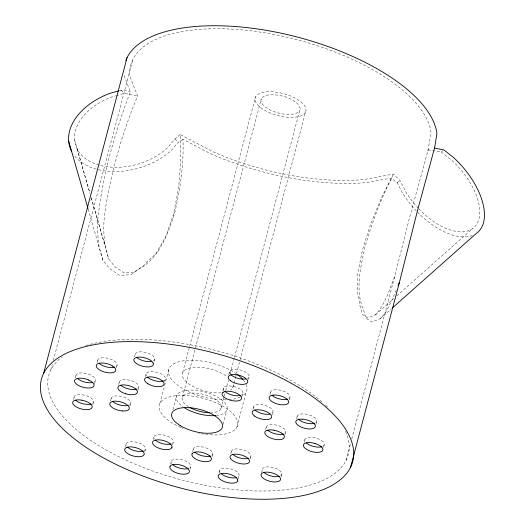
<?xml version="1.0" encoding="UTF-8"?>
<svg xmlns="http://www.w3.org/2000/svg" width="525" height="525" viewBox="0 0 525 525"><rect width="100%" height="100%" fill="white"/><g stroke="black" fill="none" stroke-linecap="round" stroke-linejoin="round"><path stroke-width="0.39" stroke-dasharray="2.62 1.97" d="M418.313 208.274A54.285 28.724 48.4 0 1 405.976 192.196L400.063 180.646L393.474 174.044L363.471 179.602A154.914 66.938 14.8 0 1 212.993 151.745L180.114 134.551L180.843 159.095L178.644 187.779L173.48 214.279L165.697 236.782L155.833 253.759L146.79 262.008L144.756 264.738L134.151 272.213L123.926 272.849L114.785 266.608L108.878 259.238L91.206 197.774M351.757 438.992L394.557 276.983L409.946 216.228L428.177 149.743L430.999 132.431A154.914 66.938 14.8 0 0 271.609 34.02A154.914 66.938 14.8 0 0 130.036 76.716L137.662 96.154L137.169 97.059C122.266 132.681 111.825 170.139 105.486 208.215C102.697 225.192 103.005 242.931 108.878 259.238M190.004 469.219L190.778 465.839A10.06 4.351 14.8 0 0 181.709 459.723A10.06 4.351 14.8 0 0 171.412 461.094L171.229 462.223A10.06 4.351 14.8 0 0 171.714 463.47M211.798 455.372A10.06 4.351 14.8 0 0 212.822 453.318L212.336 452.071A10.06 4.351 14.8 0 0 202.466 446.926A10.06 4.351 14.8 0 0 193.456 448.58L193.272 449.702A10.06 4.351 14.8 0 0 193.751 450.949M50.794 369.994L52.264 364.448M53.307 360.485L132.858 59.404M75.318 377.908L76.112 374.896M73.421 399.564L74.215 396.559M97.02 362.742L97.814 359.737M94.5 383.775L95.294 380.763M92.807 404.683L93.404 402.426M116.406 367.861L116.996 365.603M110.545 400.883L111.339 397.878M118.637 384.635L119.431 381.629M134.623 356.724L135.22 354.467M129.931 406.002L130.522 403.745M137.819 390.502L138.613 387.496M125.442 446.617L126.236 443.605M145.333 376.583L146.127 373.577M154.186 361.279L154.783 359.021M144.821 451.73L145.418 449.479M164.719 381.701L165.309 379.444M159.922 403.377L169.194 368.281M153.28 439.543L154.074 436.531M172.882 409.73L176.715 395.233M182.739 372.422L189.433 347.091M189.643 346.303L255.531 96.928M182.516 397.012L261.332 98.707M172.666 444.655L173.257 442.398A10.06 4.351 14.8 0 0 168.052 436.4A10.06 4.351 14.8 0 0 156.345 434.943L154.914 435.606A10.06 4.351 14.8 0 0 154.376 438.907M170.618 464.107L171.412 461.094M192.655 451.585L193.456 448.58M222.856 390.935L223.657 387.929L224.49 387.004A10.06 4.351 14.8 0 1 237.628 387.798A10.06 4.351 14.8 0 1 241.999 394.721L241.283 395.049M228.802 374.83L229.602 371.818M220.887 408.745L224.024 396.88M224.227 396.086L225.488 391.342M225.691 390.548L228.414 380.264M230.081 373.931L234.268 358.109M234.472 357.315L299.703 110.44A20.127 8.695 14.8 0 0 274.339 94.782A20.127 8.695 14.8 0 0 267.514 108.498A20.127 8.695 14.8 0 0 299.703 110.44M212.041 456.704L212.638 454.447M223.059 424.259L226.688 410.524M232.719 387.712L235.436 377.423M235.646 376.628L236.27 374.253M236.48 373.459L305.504 112.219A26.217 11.327 14.8 0 0 272.468 91.822A26.217 11.327 14.8 0 0 263.576 109.679A26.217 11.327 14.8 0 0 305.504 112.219M218.991 473.058L219.785 470.052M242.242 396.053L242.839 393.796M248.338 379.614L249.132 376.602M236.985 426.95L246.258 391.853M230.803 453.889L231.604 450.883M252.938 409.283L253.536 407.026M238.173 478.925L238.967 475.919M250.189 459.008L250.786 456.75M269.902 394.748L270.703 391.735M265.598 429.588L266.392 426.582M272.272 414.816L273.066 411.81M261.608 472.684L262.402 469.678M289.288 399.86L289.885 397.609M284.78 435.455L285.574 432.449M281.19 476.903L281.984 473.891M296.507 419.002L297.301 415.99M304.152 442.28L304.946 439.267M315.814 424.594L316.608 421.582M323.531 447.392L324.128 445.134M346.119 460.333L350.713 442.942M427.882 150.872L428.177 149.743M394.557 276.983C389.189 289.984 385.114 304.29 375.428 314.856L367.808 317.993L362.414 314.462L359.605 304.513L359.605 301.402L357.105 291.014L357.925 272.363L362.617 249.29L370.873 223.361L382.115 196.35L393.474 174.044M124.123 75.62L130.371 91.777C113.945 134.708 101.482 179.576 97.191 225.455L98.667 245.457L102.893 260.269L109.463 268.465L119.628 275.408L130.994 274.7L141.829 267.067L142.912 266.805C161.168 253.857 168.715 231.945 175.081 211.457C180.331 187.812 183.986 163.597 182.93 139.315L210.335 153.602A161.004 69.569 14.8 0 0 366.732 182.556L391.755 177.975L394.557 180.803L397.215 182.641L402.406 192.773A60.375 31.946 48.4 0 0 416.194 210.722M396.231 290.095L392.195 299.795L385.501 312.585L380.349 318.609L371.877 322.101L365.873 318.176L363.011 308.011L362.388 307.433C355.32 287.588 360.852 266.457 365.059 246.625C372.048 223.066 380.33 199.776 391.755 177.975M180.114 134.551L174.917 138.974L167.206 147.998A54.285 36.015 -16 0 1 83.173 156.653A54.285 36.015 -16 0 1 111.051 97.204L115.526 95.918M182.93 139.315L180.725 141.218L178.415 142.137L171.649 150.058A60.375 40.057 -16 0 1 97.013 169.365M172.423 443.323L173.257 442.398M375.428 314.856L393.737 298.6M396.788 295.89L472.447 228.71M380.349 318.609L391.355 308.844M397.215 182.641L400.063 180.646M428.033 149.901L441.118 151.968L442.824 150.773M143.863 450.732L144.585 450.398A10.06 4.351 14.8 0 0 141.317 444.006A10.06 4.351 14.8 0 0 128.507 442.024L127.076 442.687A10.06 4.351 14.8 0 0 126.538 445.981M119.411 90.641L120.986 90.195L124.727 90.569L130.371 91.777M116.274 95.707L124.484 93.358L137.662 96.154M441.118 151.968L451.69 160.256A54.285 28.724 48.4 0 1 476.398 224.687A54.285 28.724 48.4 0 1 418.865 208.852M120.986 90.195L124.484 93.358M174.917 138.974L178.415 142.137M220.08 472.421L219.601 471.174A10.06 4.351 14.8 0 1 227.528 468.208A10.06 4.351 14.8 0 1 238.665 473.543L239.151 474.797A10.06 4.351 14.8 0 1 238.127 476.844M74.589 139.88L89.946 193.292M91.304 198.004L105.079 245.917M77.162 148.923L89.847 193.049M88.213 209.219L102.893 260.269M223.952 390.298A10.06 4.351 14.8 0 1 223.657 387.929M180.836 427.475A40.425 17.469 14.8 0 1 170.494 396.605A40.425 17.469 14.8 0 1 233.435 414.369A40.425 17.469 14.8 0 1 204.711 434.208M203.923 434.096A40.425 17.469 14.8 0 1 198.417 433.105M182.982 428.38A40.425 17.469 14.8 0 1 181.538 427.783M153.254 360.905A10.06 4.351 14.8 0 0 154.567 357.814L153.7 356.534A10.06 4.351 14.8 0 0 141.671 351.835A10.06 4.351 14.8 0 0 135.437 355.674M94.461 381.688A10.06 4.351 14.8 0 0 90.09 374.765L87.675 373.872A10.06 4.351 14.8 0 0 76.414 377.272M92.564 403.351A10.06 4.351 14.8 0 0 83.232 394.912L80.719 394.597A10.06 4.351 14.8 0 0 74.517 398.928M190.601 466.968A10.06 4.351 14.8 0 1 189.761 467.893M116.163 366.529A10.06 4.351 14.8 0 0 113.912 360.708L111.792 359.605A10.06 4.351 14.8 0 0 100.997 357.932A10.06 4.351 14.8 0 0 98.116 362.106M280.639 475.84A10.06 4.351 14.8 0 0 280.711 471.384L279.169 470.131A10.06 4.351 14.8 0 0 267.363 466.876A10.06 4.351 14.8 0 0 262.717 470.899M284.734 433.374A10.06 4.351 14.8 0 0 275.402 424.928L272.895 424.62A10.06 4.351 14.8 0 0 266.687 428.951M345.555 431.327A154.914 66.938 14.8 0 1 181.722 479.975A154.914 66.938 14.8 0 1 62.252 356.797M85.752 345.575A154.914 66.938 14.8 0 1 323.236 403.036M325.651 405.228A154.914 66.938 14.8 0 1 327.593 407.065M249.946 457.675A10.06 4.351 14.8 0 0 249.368 453.095L247.695 451.854A10.06 4.351 14.8 0 0 235.804 448.941A10.06 4.351 14.8 0 0 231.899 453.252M246.212 384.51A40.425 17.469 14.8 0 1 241.008 396.697M240.299 397.044A40.425 17.469 14.8 0 1 229.379 399.65M226.439 399.827A40.425 17.469 14.8 0 1 175.002 383.086A40.425 17.469 14.8 0 1 182.969 360.865A40.425 17.469 14.8 0 1 235.876 373.498M243.364 380.028A40.425 17.469 14.8 0 1 245.057 382.325M184.761 407.991A26.217 11.327 14.8 0 1 183.953 390.758A26.217 11.327 14.8 0 1 221.301 399.584A26.217 11.327 14.8 0 1 216.523 415.498M96.232 169.155A60.375 40.057 -16 0 1 73.461 154.357M188.698 406.803A20.127 8.695 14.8 0 1 188.665 393.448A20.127 8.695 14.8 0 1 217.731 401.146A20.127 8.695 14.8 0 1 211.017 412.716M233.192 384.779A26.217 11.327 14.8 0 1 230.534 390.121M221.071 392.818A26.217 11.327 14.8 0 1 186.651 382.154A26.217 11.327 14.8 0 1 192.36 367.52A26.217 11.327 14.8 0 1 227.325 376.773M472.198 235.535A60.375 31.946 48.4 0 1 416.738 211.299M323.295 446.06A10.06 4.351 14.8 0 0 316.509 438.244L313.963 437.62A10.06 4.351 14.8 0 0 305.248 441.643M230.554 374.292A10.06 4.351 14.8 0 1 240.069 369.902A10.06 4.351 14.8 0 1 247.472 378.44M315.853 422.54A10.06 4.351 14.8 0 0 314.134 417.27A10.06 4.351 14.8 0 0 303.548 413.877L301.284 413.943A10.06 4.351 14.8 0 0 298.968 419.678M163.039 381.032A10.06 4.351 14.8 0 0 165.014 377.068L163.898 375.788A10.06 4.351 14.8 0 0 151.443 371.582A10.06 4.351 14.8 0 0 146.429 375.946M289.045 398.527A10.06 4.351 14.8 0 0 286.794 392.713A10.06 4.351 14.8 0 0 274.903 389.799L272.974 390.154A10.06 4.351 14.8 0 0 270.998 394.111M137.78 388.421A10.06 4.351 14.8 0 0 135.529 382.6L133.409 381.498A10.06 4.351 14.8 0 0 122.614 379.824A10.06 4.351 14.8 0 0 119.733 383.998M129.688 404.67A10.06 4.351 14.8 0 0 122.903 396.854L120.356 396.231A10.06 4.351 14.8 0 0 111.641 400.253M253.687 408.22A10.06 4.351 14.8 0 1 265.269 405.458A10.06 4.351 14.8 0 1 271.405 413.641"/><path stroke-width="0.79" d="M350.529 467.368A161.004 69.569 14.8 0 0 147.643 342.103A161.004 69.569 14.8 0 0 93.023 451.808A161.004 69.569 14.8 0 0 350.529 467.368L399.341 282.634L417.69 209.856L434.542 148.083L436.918 133.521A161.004 69.569 14.8 0 0 288.218 34.801A161.004 69.569 14.8 0 0 125.783 60.539M43.601 373.485L127.057 57.632M398.094 285.62L399.341 282.634M392.575 307.755L476.339 233.389A60.375 31.946 48.4 0 0 453.246 157.257L443.966 149.979L434.542 148.083M118.63 90.864L109.187 93.568A60.375 40.057 -16 0 0 71.505 151.095M287.615 399.19L285.679 399.545A10.06 4.351 14.8 0 1 272.114 395.397M147.545 377.232L149.218 378.473A10.06 4.351 14.8 0 0 163.039 381.032M263.681 472.185L265.223 473.445A10.06 4.351 14.8 0 0 279.07 476.424M68.644 141.035L87.99 208.432M240.568 395.377A10.06 4.351 14.8 0 1 225.067 391.584M91.133 404.014A10.06 4.351 14.8 0 1 86.901 404.388L84.387 404.073A10.06 4.351 14.8 0 1 75.633 400.214M92.433 382.508A10.06 4.351 14.8 0 1 83.731 381.793L81.316 380.894A10.06 4.351 14.8 0 1 77.529 378.558M143.148 451.06A10.06 4.351 14.8 0 1 127.654 447.267M170.986 443.986A10.06 4.351 14.8 0 1 155.492 440.193M151.607 361.443A10.06 4.351 14.8 0 1 136.73 357.381M114.726 367.192A10.06 4.351 14.8 0 1 103.025 365.735L100.905 364.632A10.06 4.351 14.8 0 1 99.232 363.392M188.331 468.549A10.06 4.351 14.8 0 1 172.83 464.756M210.368 456.028A10.06 4.351 14.8 0 1 194.867 452.235M248.515 458.338A10.06 4.351 14.8 0 1 233.015 454.538M237.156 374.397A40.425 17.469 14.8 0 1 242.865 379.45M215.742 415.577A26.217 11.327 14.8 0 1 184.761 407.991M209.468 412.729A20.127 8.695 14.8 0 1 190.017 407.571M245.779 378.952A10.06 4.351 14.8 0 1 230.961 374.719M136.343 389.084A10.06 4.351 14.8 0 1 127.05 388.52L124.635 387.627A10.06 4.351 14.8 0 1 120.848 385.284M321.858 446.723A10.06 4.351 14.8 0 1 315.118 446.788L312.565 446.165A10.06 4.351 14.8 0 1 306.364 442.929M236.696 477.507A10.06 4.351 14.8 0 1 221.196 473.708M314.495 423.235A10.06 4.351 14.8 0 1 298.968 419.678M128.251 405.333A10.06 4.351 14.8 0 1 124.018 405.707L121.511 405.398A10.06 4.351 14.8 0 1 112.757 401.54M283.303 434.031A10.06 4.351 14.8 0 1 276.557 434.096L274.011 433.473A10.06 4.351 14.8 0 1 267.803 430.238M269.712 414.153A10.06 4.351 14.8 0 1 254.894 409.927M170.021 466.364L169.838 467.486A10.06 4.351 14.8 0 0 178.913 473.602A10.06 4.351 14.8 0 0 189.21 472.231L189.394 471.102A10.06 4.351 14.8 0 0 180.318 464.986A10.06 4.351 14.8 0 0 170.021 466.364M192.065 453.843L191.881 454.965A10.06 4.351 14.8 0 0 202.23 461.357A10.06 4.351 14.8 0 0 211.431 458.587L210.945 457.334A10.06 4.351 14.8 0 0 201.075 452.189A10.06 4.351 14.8 0 0 192.065 453.843M171.872 447.661L171.032 448.586A10.06 4.351 14.8 0 1 157.894 447.792A10.06 4.351 14.8 0 1 153.523 440.869L154.954 440.212A10.06 4.351 14.8 0 1 166.661 441.663A10.06 4.351 14.8 0 1 171.872 447.661M223.099 392.267L222.265 393.192A10.06 4.351 14.8 0 0 227.469 399.19A10.06 4.351 14.8 0 0 239.177 400.647L240.607 399.984A10.06 4.351 14.8 0 0 236.243 393.061A10.06 4.351 14.8 0 0 223.099 392.267M127.116 447.287L125.685 447.95A10.06 4.351 14.8 0 0 128.947 454.342A10.06 4.351 14.8 0 0 141.757 456.323L143.194 455.667A10.06 4.351 14.8 0 0 139.926 449.269A10.06 4.351 14.8 0 0 127.116 447.287M273.512 395.062L271.582 395.417A10.06 4.351 14.8 0 0 271.497 401.29A10.06 4.351 14.8 0 0 284.287 404.808L286.223 404.453A10.06 4.351 14.8 0 0 286.302 398.58A10.06 4.351 14.8 0 0 273.512 395.062M302.157 419.14L299.9 419.206A10.06 4.351 14.8 0 0 300.72 426.91A10.06 4.351 14.8 0 0 315.322 426.484A10.06 4.351 14.8 0 0 302.157 419.14M81.841 400.175L79.328 399.86A10.06 4.351 14.8 0 0 72.804 403.561A10.06 4.351 14.8 0 0 82.996 409.342L85.509 409.651A10.06 4.351 14.8 0 0 92.032 405.95A10.06 4.351 14.8 0 0 81.841 400.175M122.627 410.97L120.12 410.662A10.06 4.351 14.8 0 1 109.764 404.27A10.06 4.351 14.8 0 1 118.965 401.494L121.511 402.117A10.06 4.351 14.8 0 1 129.314 407.886A10.06 4.351 14.8 0 1 122.627 410.97M274.011 430.198L271.504 429.883A10.06 4.351 14.8 0 0 264.817 432.967A10.06 4.351 14.8 0 0 272.619 438.736L275.166 439.359A10.06 4.351 14.8 0 0 284.366 436.59A10.06 4.351 14.8 0 0 274.011 430.198M315.118 443.507L312.572 442.883A10.06 4.351 14.8 0 0 303.384 445.075A10.06 4.351 14.8 0 0 311.174 451.428L313.727 452.051A10.06 4.351 14.8 0 0 322.914 449.859A10.06 4.351 14.8 0 0 315.118 443.507M88.699 380.034L86.284 379.135A10.06 4.351 14.8 0 0 75.062 379.673A10.06 4.351 14.8 0 0 79.925 386.164L82.34 387.056A10.06 4.351 14.8 0 0 93.562 386.525A10.06 4.351 14.8 0 0 88.699 380.034M125.665 393.783L123.25 392.89A10.06 4.351 14.8 0 1 118.88 385.967A10.06 4.351 14.8 0 1 132.018 386.761L134.138 387.863A10.06 4.351 14.8 0 1 136.388 393.684A10.06 4.351 14.8 0 1 125.665 393.783M112.521 365.971L110.401 364.868A10.06 4.351 14.8 0 0 97.912 363.707A10.06 4.351 14.8 0 0 99.514 369.895L101.633 370.998A10.06 4.351 14.8 0 0 114.122 372.159A10.06 4.351 14.8 0 0 112.521 365.971M147.827 383.736L146.153 382.495A10.06 4.351 14.8 0 1 148.942 376.898A10.06 4.351 14.8 0 1 162.507 381.052L163.623 382.338A10.06 4.351 14.8 0 1 159.718 386.649A10.06 4.351 14.8 0 1 147.827 383.736M247.977 458.358L246.304 457.117A10.06 4.351 14.8 0 0 234.412 454.204A10.06 4.351 14.8 0 0 230.508 458.522L231.623 459.808A10.06 4.351 14.8 0 0 245.188 463.956A10.06 4.351 14.8 0 0 247.977 458.358M279.32 476.648L277.777 475.394A10.06 4.351 14.8 0 0 264.902 472.231A10.06 4.351 14.8 0 0 262.29 477.448L263.832 478.708A10.06 4.351 14.8 0 0 276.708 481.865A10.06 4.351 14.8 0 0 279.32 476.648M153.175 363.077L152.309 361.797A10.06 4.351 14.8 0 0 140.28 357.098A10.06 4.351 14.8 0 0 134.046 360.938L134.918 362.217A10.06 4.351 14.8 0 0 146.941 366.916A10.06 4.351 14.8 0 0 153.175 363.077M237.759 480.06L237.274 478.813A10.06 4.351 14.8 0 0 226.137 473.471A10.06 4.351 14.8 0 0 218.21 476.438L218.689 477.684A10.06 4.351 14.8 0 0 229.832 483.026A10.06 4.351 14.8 0 0 237.759 480.06M180.127 425.539A26.217 11.327 14.8 0 0 222.055 428.072A26.217 11.327 14.8 0 0 189.02 407.676A26.217 11.327 14.8 0 0 180.127 425.539M254.507 416.036A10.06 4.351 14.8 0 0 271.162 418.11A10.06 4.351 14.8 0 0 260.059 409.9A10.06 4.351 14.8 0 0 254.507 416.036M230.573 380.828A10.06 4.351 14.8 0 0 247.229 382.902A10.06 4.351 14.8 0 0 236.125 374.692A10.06 4.351 14.8 0 0 230.573 380.828"/></g></svg>
